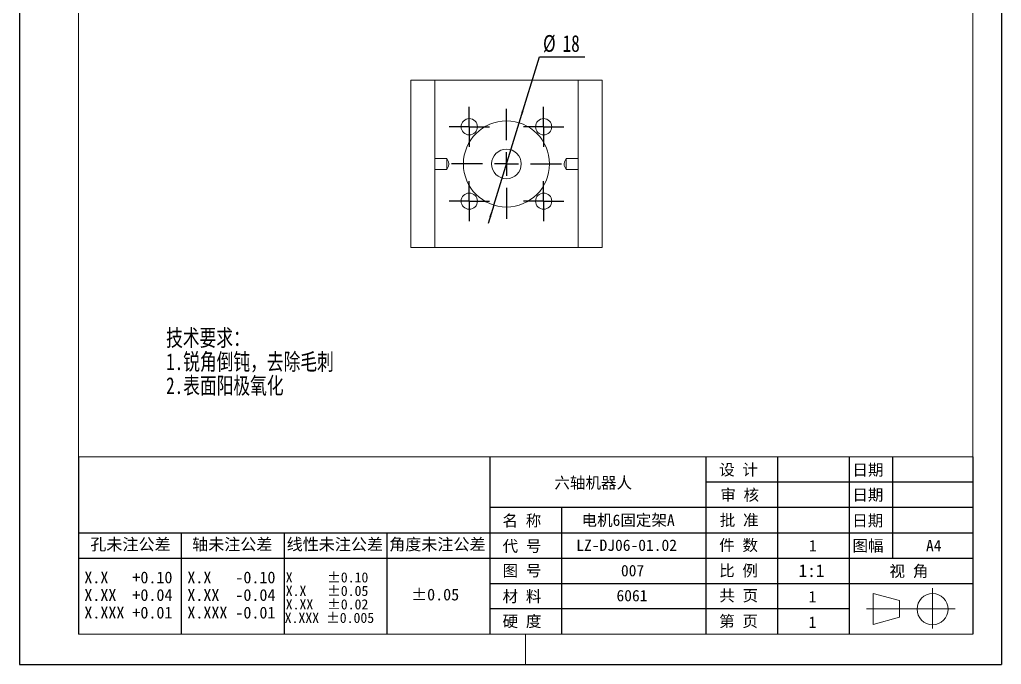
# Model space of a CAD drawing. Header units: millimetres. Extents: x 2 to 230, y 2 to 296.
# Drawn here: x 2.5 to 207.8, y 1.5 to 136.3 of the extents above; entities that cross this region are included whole.
import ezdxf

# ---------------------------------------------------------------- set-up
doc = ezdxf.new("R2010")
doc.units = ezdxf.units.MM
doc.linetypes.add('SLD-中心线', pattern=[34.29, 30.48, -1.27, 1.27, -1.27])
doc.linetypes.add('SLD-实线', pattern=[0])
for name, color, linetype in [('FORMAT', 7, 'SLD-实线'), ('图框', 7, 'SLD-实线'), ('标注层', 96, 'SLD-实线')]:
    doc.layers.add(name, color=color, linetype=linetype)
doc.layers.add('粗实线', color=7, linetype='SLD-实线', lineweight=15)
doc.styles.add('SLDTEXTSTYLE0', font='HYSWLONGFANGSONG.TTF', dxfattribs={"bigfont": 'bigfont'})
doc.styles.add('SLDTEXTSTYLE1', font='SIMSUN.TTC')
doc.styles.add('SLDTEXTSTYLE2', font='SIMSUN.TTC', dxfattribs={"bigfont": 'bigfont'})
doc.styles.add('SLDTEXTSTYLE3', font='HYSWLONGFANGSONG.TTF')
doc.dimstyles.new('SLDDIMSTYLE1', dxfattribs={"dimtxt": 3.5, "dimasz": 2.6, "dimexe": 0, "dimexo": 0.0625, "dimgap": 0.875, "dimtad": 0, "dimtih": 1, "dimtoh": 1, "dimdec": 3, "dimrnd": 1e-09, "dimzin": 12, "dimdsep": 46, "dimtxsty": 'SLDTEXTSTYLE3', "dimsah": 1, "dimcen": 0, "dimadec": 0, "dimazin": 3, "dimtfac": 1, "dimtdec": 3, "dimtmove": 0, "dimatfit": 3, "dimfxl": 0, "dimfrac": 2, "dimtolj": 1, "dimtzin": 12, "dimarcsym": 0})

# ---------------------------------------------------------------- blocks, each defined once
blk = doc.blocks.new('SW_NOTE_0')
at = {"color": 0, "linetype": 'Continuous', "lineweight": 0, "char_height": 3.5, "attachment_point": 1, "style": 'SLDTEXTSTYLE0'}
for s, insert in [('\\M+18B5A术\\M+19776\\M+18B81\\M+18146', (0, 4.51)), ('1.锐\\M+18A70\\M+1937C钝\\M+18143\\M+18B8E\\M+18F9C\\M+196D1\\M+18E68', (0, -0.49)), ('2.\\M+1955C\\M+196CA阳极氧\\M+189BB', (0, -5.49))]:
    blk.add_mtext(s, dxfattribs=dict(at, insert=insert))
blk = doc.blocks.new('SW_NOTE_1')
at = {"layer": 'FORMAT', "color": 0, "char_height": 2.4625, "attachment_point": 2, "style": 'SLDTEXTSTYLE1'}
for s, insert in [('X.X   +0.10', (7.62, 2.87)), ('X.XX  +0.04', (7.62, -0.81)), ('X.XXX +0.01', (7.62, -4.49))]:
    blk.add_mtext(s, dxfattribs=dict(at, insert=insert))
blk = doc.blocks.new('SW_NOTE_2')
at = {"layer": 'FORMAT', "color": 0, "char_height": 2.4625, "attachment_point": 2, "style": 'SLDTEXTSTYLE1'}
for s, insert in [('X.X   -0.10', (7.62, 2.87)), ('X.XX  -0.04', (7.62, -0.81)), ('X.XXX -0.01', (7.62, -4.49))]:
    blk.add_mtext(s, dxfattribs=dict(at, insert=insert))
blk = doc.blocks.new('SW_NOTE_3')
at = {"layer": 'FORMAT', "color": 0, "char_height": 2.1167, "attachment_point": 2, "style": 'SLDTEXTSTYLE1'}
for s, insert in [('X     ±0.10', (7.18, 2.46)), ('X.X   ±0.05', (7.18, -0.36)), ('X.XX  ±0.02', (7.18, -3.18)), (' X.XXX ±0.005', (6.96, -6))]:
    blk.add_mtext(s, dxfattribs=dict(at, insert=insert))
blk = doc.blocks.new('_D_11')
at = {"layer": '标注层'}
for p, q in [((106.95, 114.75), (111.2, 128.58)), ((111.2, 128.58), (120.66, 128.58)), ((101.66, 97.54), (106.95, 114.75)), ((101.66, 97.54), (100.49, 93.72))]:
    blk.add_line(p, q, dxfattribs=at)
for points in [[(106.95, 114.75), (107.9, 117.17), (107.52, 117.29)], [(101.66, 97.54), (100.71, 95.11), (101.09, 95)]]:
    blk.add_solid(points, dxfattribs=at)
at = {"layer": '标注层', "char_height": 3.5, "attachment_point": 1, "style": 'SLDTEXTSTYLE3'}
for s, insert in [('%%c', (111.95, 133.1, -8.65)), ('18', (116.06, 133.09, -8.65))]:
    blk.add_mtext(s, dxfattribs=dict(at, insert=insert))
blk = doc.blocks.new('SW_CENTERMARKSYMBOL_3')
at = {"layer": '标注层', "color": 0}
for p, q in [((0, 5), (0, 11.5)), ((0, 0), (0, 2.5)), ((0, 0), (-2.5, 0)), ((0, 0), (0, -2.5)), ((0, 0), (2.5, 0)), ((5, 0), (11.5, 0)), ((-5, 0), (-11.5, 0)), ((0, -5), (0, -11.5))]:
    blk.add_line(p, q, dxfattribs=at)
blk = doc.blocks.new('SW_CENTERMARKSYMBOL_4')
at = {"layer": '标注层', "color": 0}
for p, q in [((0, 2.5), (0, 4.2)), ((0, 0), (0, 2.5)), ((0, 0), (-2.5, 0)), ((0, 0), (0, -2.5)), ((0, 0), (2.5, 0)), ((2.5, 0), (4.2, 0)), ((-2.5, 0), (-4.2, 0)), ((0, -2.5), (0, -4.2))]:
    blk.add_line(p, q, dxfattribs=at)
blk = doc.blocks.new('SW_CENTERMARKSYMBOL_5')
at = {"layer": '标注层', "color": 0}
for p, q in [((0, 2.5), (0, 4.2)), ((0, 0), (0, 2.5)), ((0, 0), (-2.5, 0)), ((0, 0), (0, -2.5)), ((0, 0), (2.5, 0)), ((2.5, 0), (4.2, 0)), ((-2.5, 0), (-4.2, 0)), ((0, -2.5), (0, -4.2))]:
    blk.add_line(p, q, dxfattribs=at)
blk = doc.blocks.new('SW_CENTERMARKSYMBOL_6')
at = {"layer": '标注层', "color": 0}
for p, q in [((0, 2.5), (0, 4.2)), ((0, 0), (0, 2.5)), ((0, 0), (-2.5, 0)), ((0, 0), (0, -2.5)), ((0, 0), (2.5, 0)), ((2.5, 0), (4.2, 0)), ((-2.5, 0), (-4.2, 0)), ((0, -2.5), (0, -4.2))]:
    blk.add_line(p, q, dxfattribs=at)
blk = doc.blocks.new('SW_CENTERMARKSYMBOL_7')
at = {"layer": '标注层', "color": 0}
for p, q in [((0, 2.5), (0, 4.2)), ((0, 0), (0, 2.5)), ((0, 0), (-2.5, 0)), ((0, 0), (0, -2.5)), ((0, 0), (2.5, 0)), ((2.5, 0), (4.2, 0)), ((-2.5, 0), (-4.2, 0)), ((0, -2.5), (0, -4.2))]:
    blk.add_line(p, q, dxfattribs=at)

msp = doc.modelspace()

# ---------------------------------------------------------------- linework, layer by layer
at = {"color": 7, "linetype": 'SLD-实线', "lineweight": 15}
for p, q in [((89.3066, 123.6441), (84.3066, 123.6441)), ((84.3066, 123.6441), (84.3066, 88.6441)), ((89.3066, 88.6441), (89.3066, 123.6441)), ((119.3066, 123.6441), (89.3066, 123.6441)), ((119.3066, 123.6441), (119.3066, 88.6441)), ((124.3066, 123.6441), (119.3066, 123.6441)), ((124.3066, 123.6441), (124.3066, 88.6441)), ((89.3066, 107.2898), (91.8066, 107.2898)), ((91.8066, 107.2898), (91.8066, 104.9985)), ((116.8066, 107.2898), (119.3066, 107.2898)), ((116.8066, 104.9985), (116.8066, 107.2898)), ((91.8066, 104.9985), (89.3066, 104.9985)), ((119.3066, 104.9985), (116.8066, 104.9985)), ((89.3066, 88.6441), (84.3066, 88.6441)), ((119.3066, 88.6441), (89.3066, 88.6441)), ((124.3066, 88.6441), (119.3066, 88.6441))]:
    msp.add_line(p, q, dxfattribs=at)
at = {"color": 7, "linetype": 'SLD-中心线', "lineweight": 0}
for p, q in [((193.4139, 17.4564), (193.4139, 8.9713)), ((179.5871, 13.1), (187.8367, 13.1)), ((187.8367, 13.1), (198.1694, 13.1))]:
    msp.add_line(p, q, dxfattribs=at)
at = {"color": 7, "linetype": 'SLD-实线', "lineweight": 15}
for centre, radius in [((96.5284, 113.9223), 1.7), ((104.3066, 106.1441), 9), ((112.0847, 113.9223), 1.7), ((104.3066, 106.1441), 3.1), ((96.5284, 98.366), 1.7), ((112.0847, 98.366), 1.7)]:
    msp.add_circle(centre, radius, dxfattribs=at)
for points in [[(91.8066, 104.9985), (91.9069, 105.1808), (92.0057, 105.3641), (92.1359, 105.6477), (92.1763, 105.7442), (92.2377, 105.9422), (92.2579, 106.0465), (92.2565, 106.2526), (92.2358, 106.3541), (92.1731, 106.5524), (92.1329, 106.6473), (92.0038, 106.9278), (91.906, 107.1092), (91.8066, 107.2898)], [(116.8066, 104.9985), (116.7062, 105.1808), (116.6074, 105.3641), (116.4773, 105.6477), (116.4368, 105.7442), (116.3755, 105.9422), (116.3553, 106.0465), (116.3566, 106.2526), (116.3773, 106.3541), (116.44, 106.5524), (116.4802, 106.6473), (116.6094, 106.9278), (116.7071, 107.1092), (116.8066, 107.2898)]]:
    msp.add_open_spline(points, degree=3, knots=[0, 0, 0, 0, 0.25, 0.25, 0.375, 0.375, 0.5, 0.5, 0.625, 0.625, 0.75, 0.75, 1, 1, 1, 1], dxfattribs=at)
at = {"layer": 'FORMAT'}
for p, q in [((14.8, 44.9), (14.8, 7.8)), ((100.8, 44.9), (100.8, 7.8)), ((146, 44.9), (146, 7.8)), ((161, 44.9), (161, 7.8)), ((176, 44.9), (176, 7.8)), ((185, 44.9), (185, 23.7)), ((201.8, 44.9), (201.8, 7.8)), ((201.8, 39.6), (146, 39.6)), ((201.8, 34.3), (100.8, 34.3)), ((115.8, 34.3), (115.8, 7.8)), ((14.8, 29), (201.8, 29)), ((36.3, 29), (36.3, 7.8)), ((57.8, 29), (57.8, 7.8)), ((79.3, 29), (79.3, 7.8)), ((14.8, 23.7), (201.8, 23.7)), ((100.8, 18.4), (201.8, 18.4)), ((176, 13.1), (100.8, 13.1))]:
    msp.add_line(p, q, dxfattribs=at)
at = {"layer": '图框'}
for p, q in [((2.5, 295.8), (2.5, 1.5)), ((207.8, 295.8), (207.8, 1.5)), ((2.5, 1.5), (207.8, 1.5))]:
    msp.add_line(p, q, dxfattribs=at)
at = {"layer": '粗实线'}
for p, q in [((14.8, 289.8), (14.8, 7.8)), ((201.8, 289.8), (201.8, 7.8)), ((14.8, 44.9), (201.8, 44.9)), ((180.9814, 16.35), (180.9814, 9.85)), ((186.5005, 14.8395), (180.9814, 16.35)), ((186.5005, 11.3605), (186.5005, 14.8395)), ((180.9814, 9.85), (186.5005, 11.3605)), ((14.8, 7.8), (201.8, 7.8)), ((14.8, 7.8), (201.8, 7.8)), ((108.3, 7.8), (108.3, 1.5))]:
    msp.add_line(p, q, dxfattribs=at)
msp.add_circle((193.4139, 13.0453), 3.25, dxfattribs=at)

# ---------------------------------------------------------------- block references
at = {"color": 7, "linetype": 'Continuous', "lineweight": 0}
msp.add_blockref('SW_NOTE_0', (33.1319, 67.033), dxfattribs=at)
at = {"layer": 'FORMAT'}
for name, p in [('SW_NOTE_1', (17.6243, 18.0463)), ('SW_NOTE_2', (39.1628, 18.0463)), ('SW_NOTE_3', (59.6012, 18.2882))]:
    msp.add_blockref(name, p, dxfattribs=at)
at = {"layer": '标注层'}
for name, p in [('SW_CENTERMARKSYMBOL_6', (96.5284, 113.9223)), ('SW_CENTERMARKSYMBOL_3', (104.3066, 106.1441)), ('SW_CENTERMARKSYMBOL_5', (112.0847, 113.9223)), ('SW_CENTERMARKSYMBOL_4', (96.5284, 98.366)), ('SW_CENTERMARKSYMBOL_7', (112.0847, 98.366))]:
    msp.add_blockref(name, p, dxfattribs=at)

# ---------------------------------------------------------------- texts
at = {"color": 7, "linetype": 'Continuous', "lineweight": 0, "attachment_point": 2}
for s, insert, char_height, style in [('\\M+1985A轴\\M+18AF7\\M+18AED\\M+1906C', (122.4476, 40.6651), 2.38125, 'SLDTEXTSTYLE2'), ('电\\M+18AF76\\M+18CC5\\M+192E8\\M+189CBA', (129.7471, 32.8475), 2.38125, 'SLDTEXTSTYLE2'), ('LZ-DJ06-01.02', (129.437, 27.6058), 2.38125, 'SLDTEXTSTYLE1'), ('1', (168.3701, 27.4994), 2.3813, 'SLDTEXTSTYLE1'), ('007', (130.6772, 22.2983), 2.38125, 'SLDTEXTSTYLE1'), ('6061', (130.5532, 17.0718), 2.38125, 'SLDTEXTSTYLE1')]:
    msp.add_mtext(s, dxfattribs=dict(at, insert=insert, char_height=char_height, style=style))
at = {"layer": 'FORMAT', "attachment_point": 2}
for s, insert, char_height, style in [('设 计', (152.8441, 43.4064), 2.38125, 'SLDTEXTSTYLE2'), ('\\M+193FA\\M+18AFA', (179.8956, 43.3594), 2.38125, 'SLDTEXTSTYLE2'), ('审 \\M+18A6A', (153.0811, 38.1245), 2.38125, 'SLDTEXTSTYLE2'), ('\\M+193FA\\M+18AFA', (179.8682, 38.1432), 2.38125, 'SLDTEXTSTYLE2'), ('\\M+196BC \\M+18FCC', (107.5225, 32.7564), 2.38125, 'SLDTEXTSTYLE2'), ('\\M+194E1 \\M+18F79', (152.9665, 32.8475), 2.38125, 'SLDTEXTSTYLE2'), ('\\M+193FA\\M+18AFA', (179.8518, 32.751), 2.38125, 'SLDTEXTSTYLE2'), ('\\M+18D45\\M+196A2\\M+1928D\\M+18CF6\\M+18DB7', (25.6761, 27.8303), 2.4625, 'SLDTEXTSTYLE2'), ('轴\\M+196A2\\M+1928D\\M+18CF6\\M+18DB7', (46.9723, 27.8303), 2.4625, 'SLDTEXTSTYLE2'), ('线\\M+190AB\\M+196A2\\M+1928D\\M+18CF6\\M+18DB7', (68.409, 27.8303), 2.4625, 'SLDTEXTSTYLE2'), ('\\M+18A70\\M+19378\\M+196A2\\M+1928D\\M+18CF6\\M+18DB7', (89.8592, 27.8303), 2.4625, 'SLDTEXTSTYLE2'), ('\\M+191E3 \\M+18D86', (107.5525, 27.432), 2.38125, 'SLDTEXTSTYLE2'), ('\\M+18C8F \\M+19094', (152.8441, 27.6058), 2.38125, 'SLDTEXTSTYLE2'), ('图\\M+1959D', (179.9105, 27.4994), 2.38125, 'SLDTEXTSTYLE2'), ('A4', (193.6594, 27.525), 2.38125, 'SLDTEXTSTYLE1'), ('\\M+194E4 \\M+197E1', (152.8441, 22.2983), 2.38125, 'SLDTEXTSTYLE2'), ('图 \\M+18D86', (107.5525, 22.2983), 2.38125, 'SLDTEXTSTYLE2'), ('1:1', (168.0912, 22.4195), 2.64583, 'SLDTEXTSTYLE1'), ('视 \\M+18A70', (188.4613, 22.1909), 2.38125, 'SLDTEXTSTYLE2'), ('±0.05', (89.3904, 17.3378), 2.4625, 'SLDTEXTSTYLE1'), ('\\M+18DDE \\M+197BF', (107.5525, 16.9086), 2.38125, 'SLDTEXTSTYLE2'), ('\\M+18BA4 页', (152.8825, 17.0718), 2.38125, 'SLDTEXTSTYLE2'), ('1', (168.2978, 16.8438), 2.3813, 'SLDTEXTSTYLE1'), ('\\M+18D64 \\M+19378', (107.5525, 11.7136), 2.38125, 'SLDTEXTSTYLE2'), ('\\M+191E6 页', (152.8441, 11.7136), 2.38125, 'SLDTEXTSTYLE2'), ('1', (168.3131, 11.5161), 2.3813, 'SLDTEXTSTYLE1')]:
    msp.add_mtext(s, dxfattribs=dict(at, insert=insert, char_height=char_height, style=style))

# ---------------------------------------------------------------- dimensions: what is measured, and where the dimension line sits
at = {"layer": '标注层'}
dim = msp.add_diameter_dim_2p(p1=(106.9494, 114.7474), p2=(101.6637, 97.5409), dimstyle='SLDDIMSTYLE1', dxfattribs=at)
dim.commit()
dim.dimension.update_dxf_attribs({"geometry": '_D_11', "text_midpoint": (116.3041, 131.2611), "dimtype": 163})

doc.saveas('drawing.dxf')
